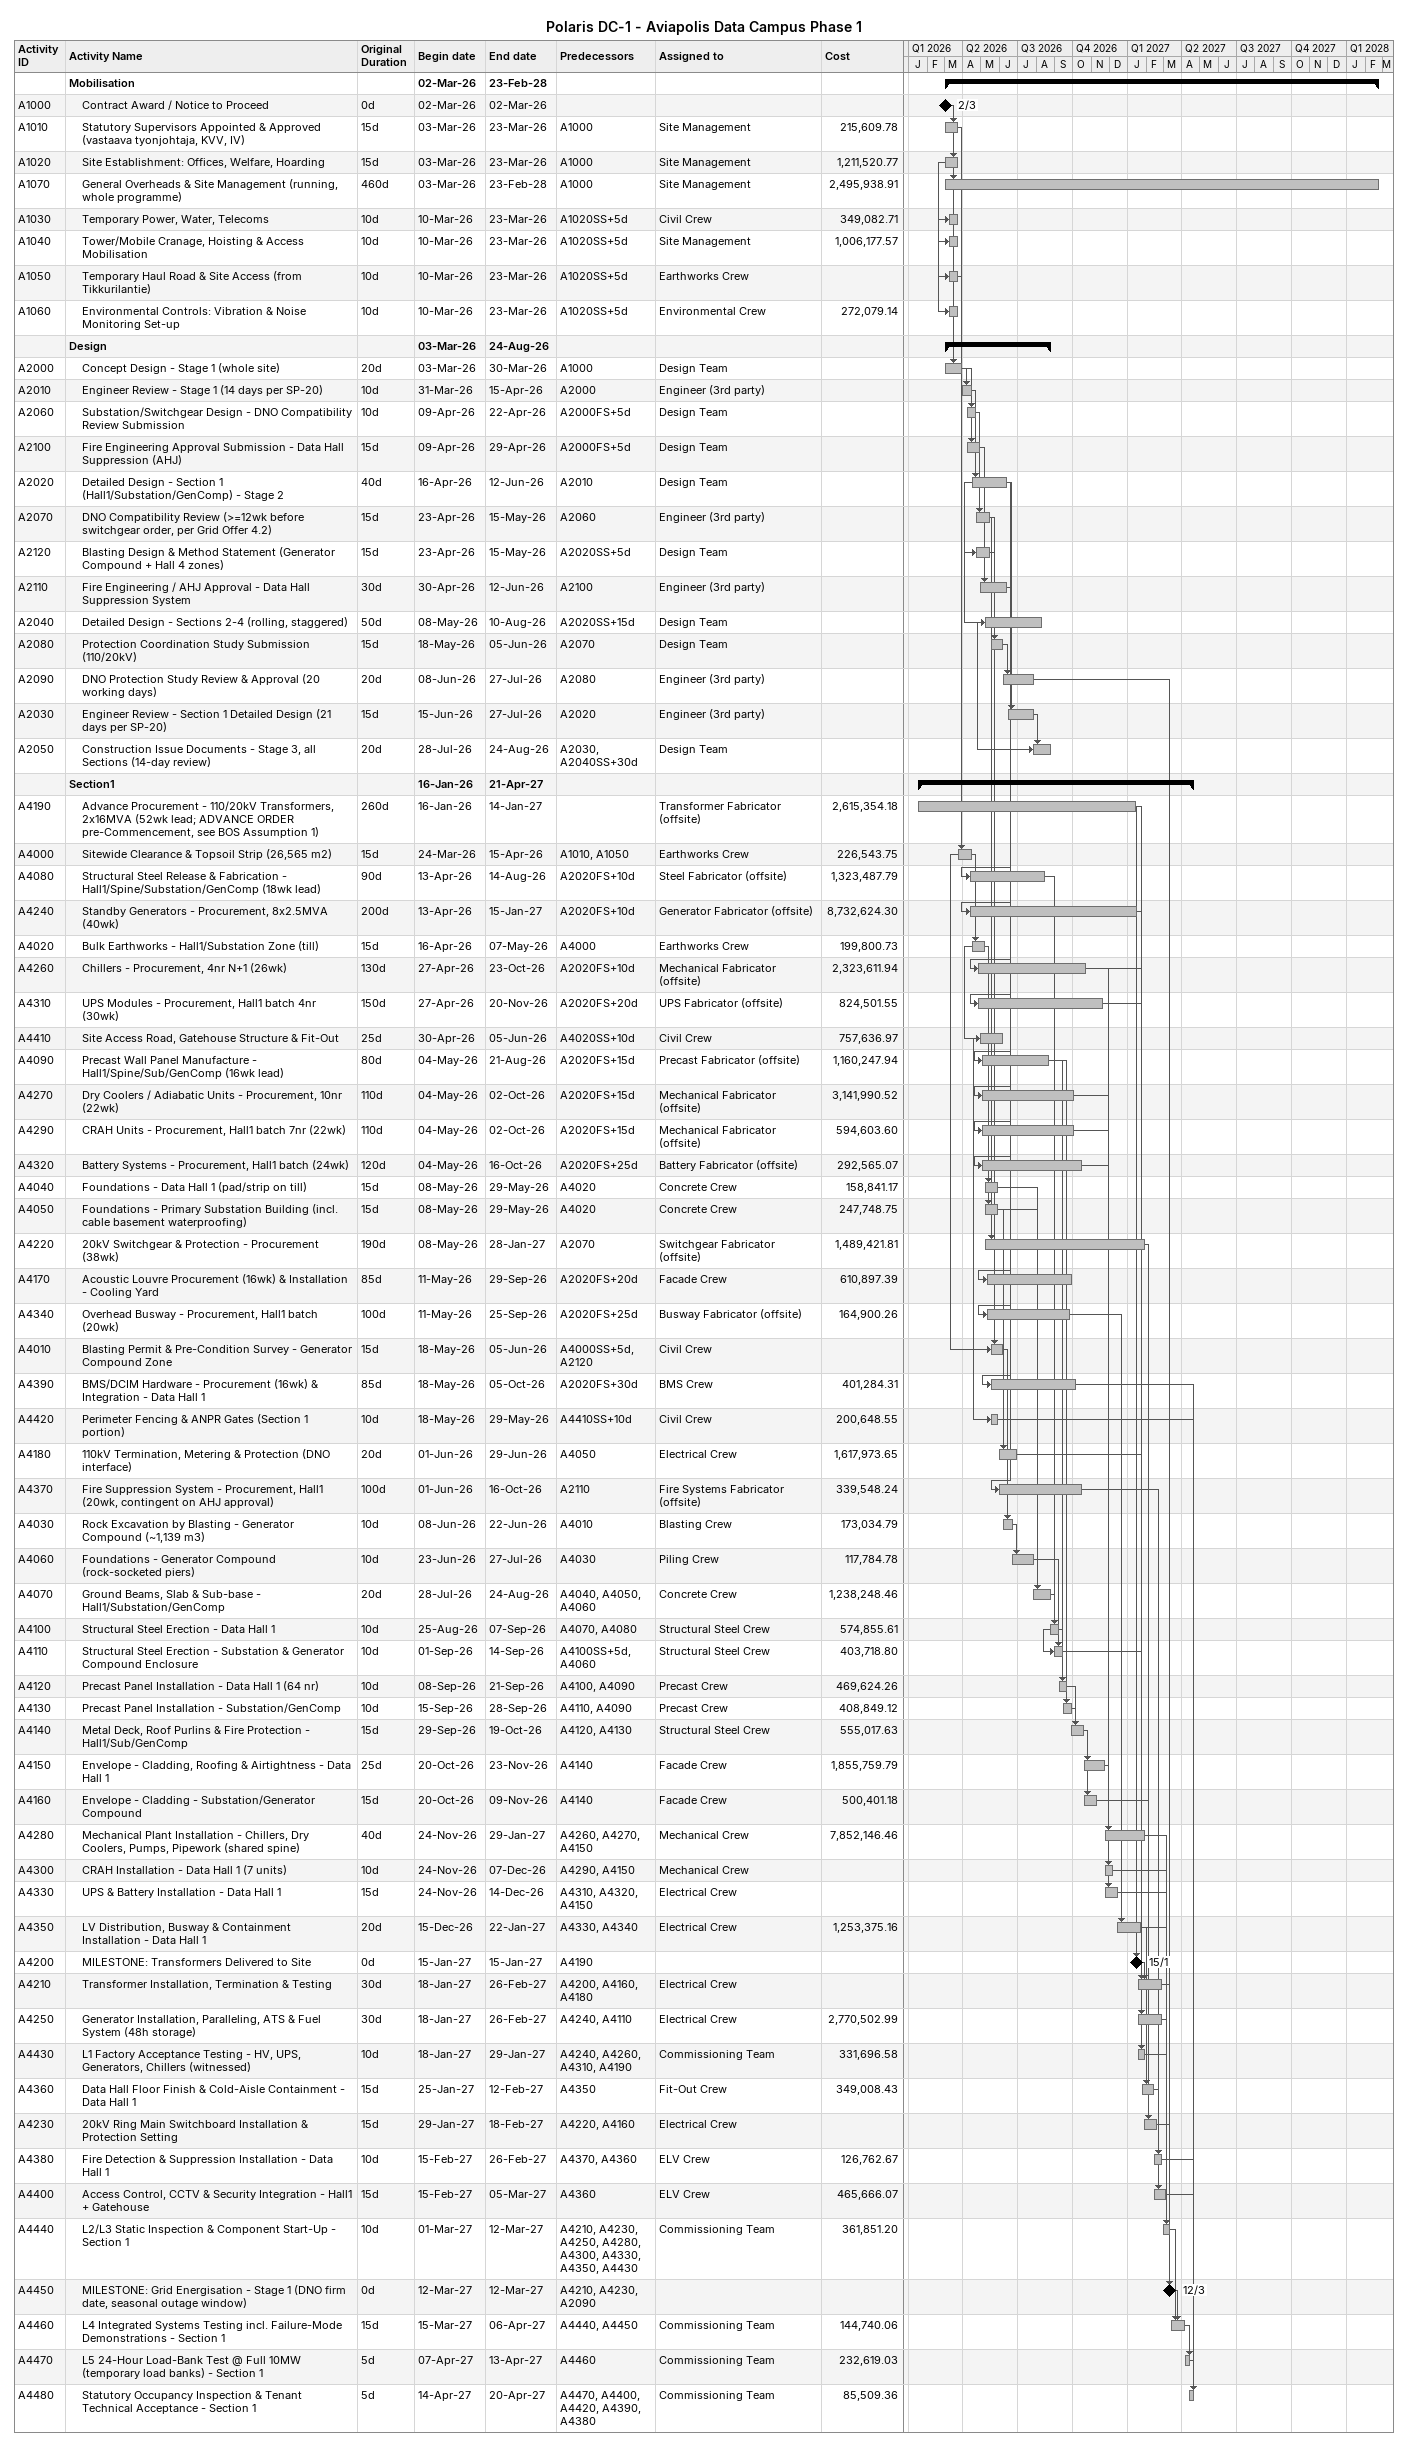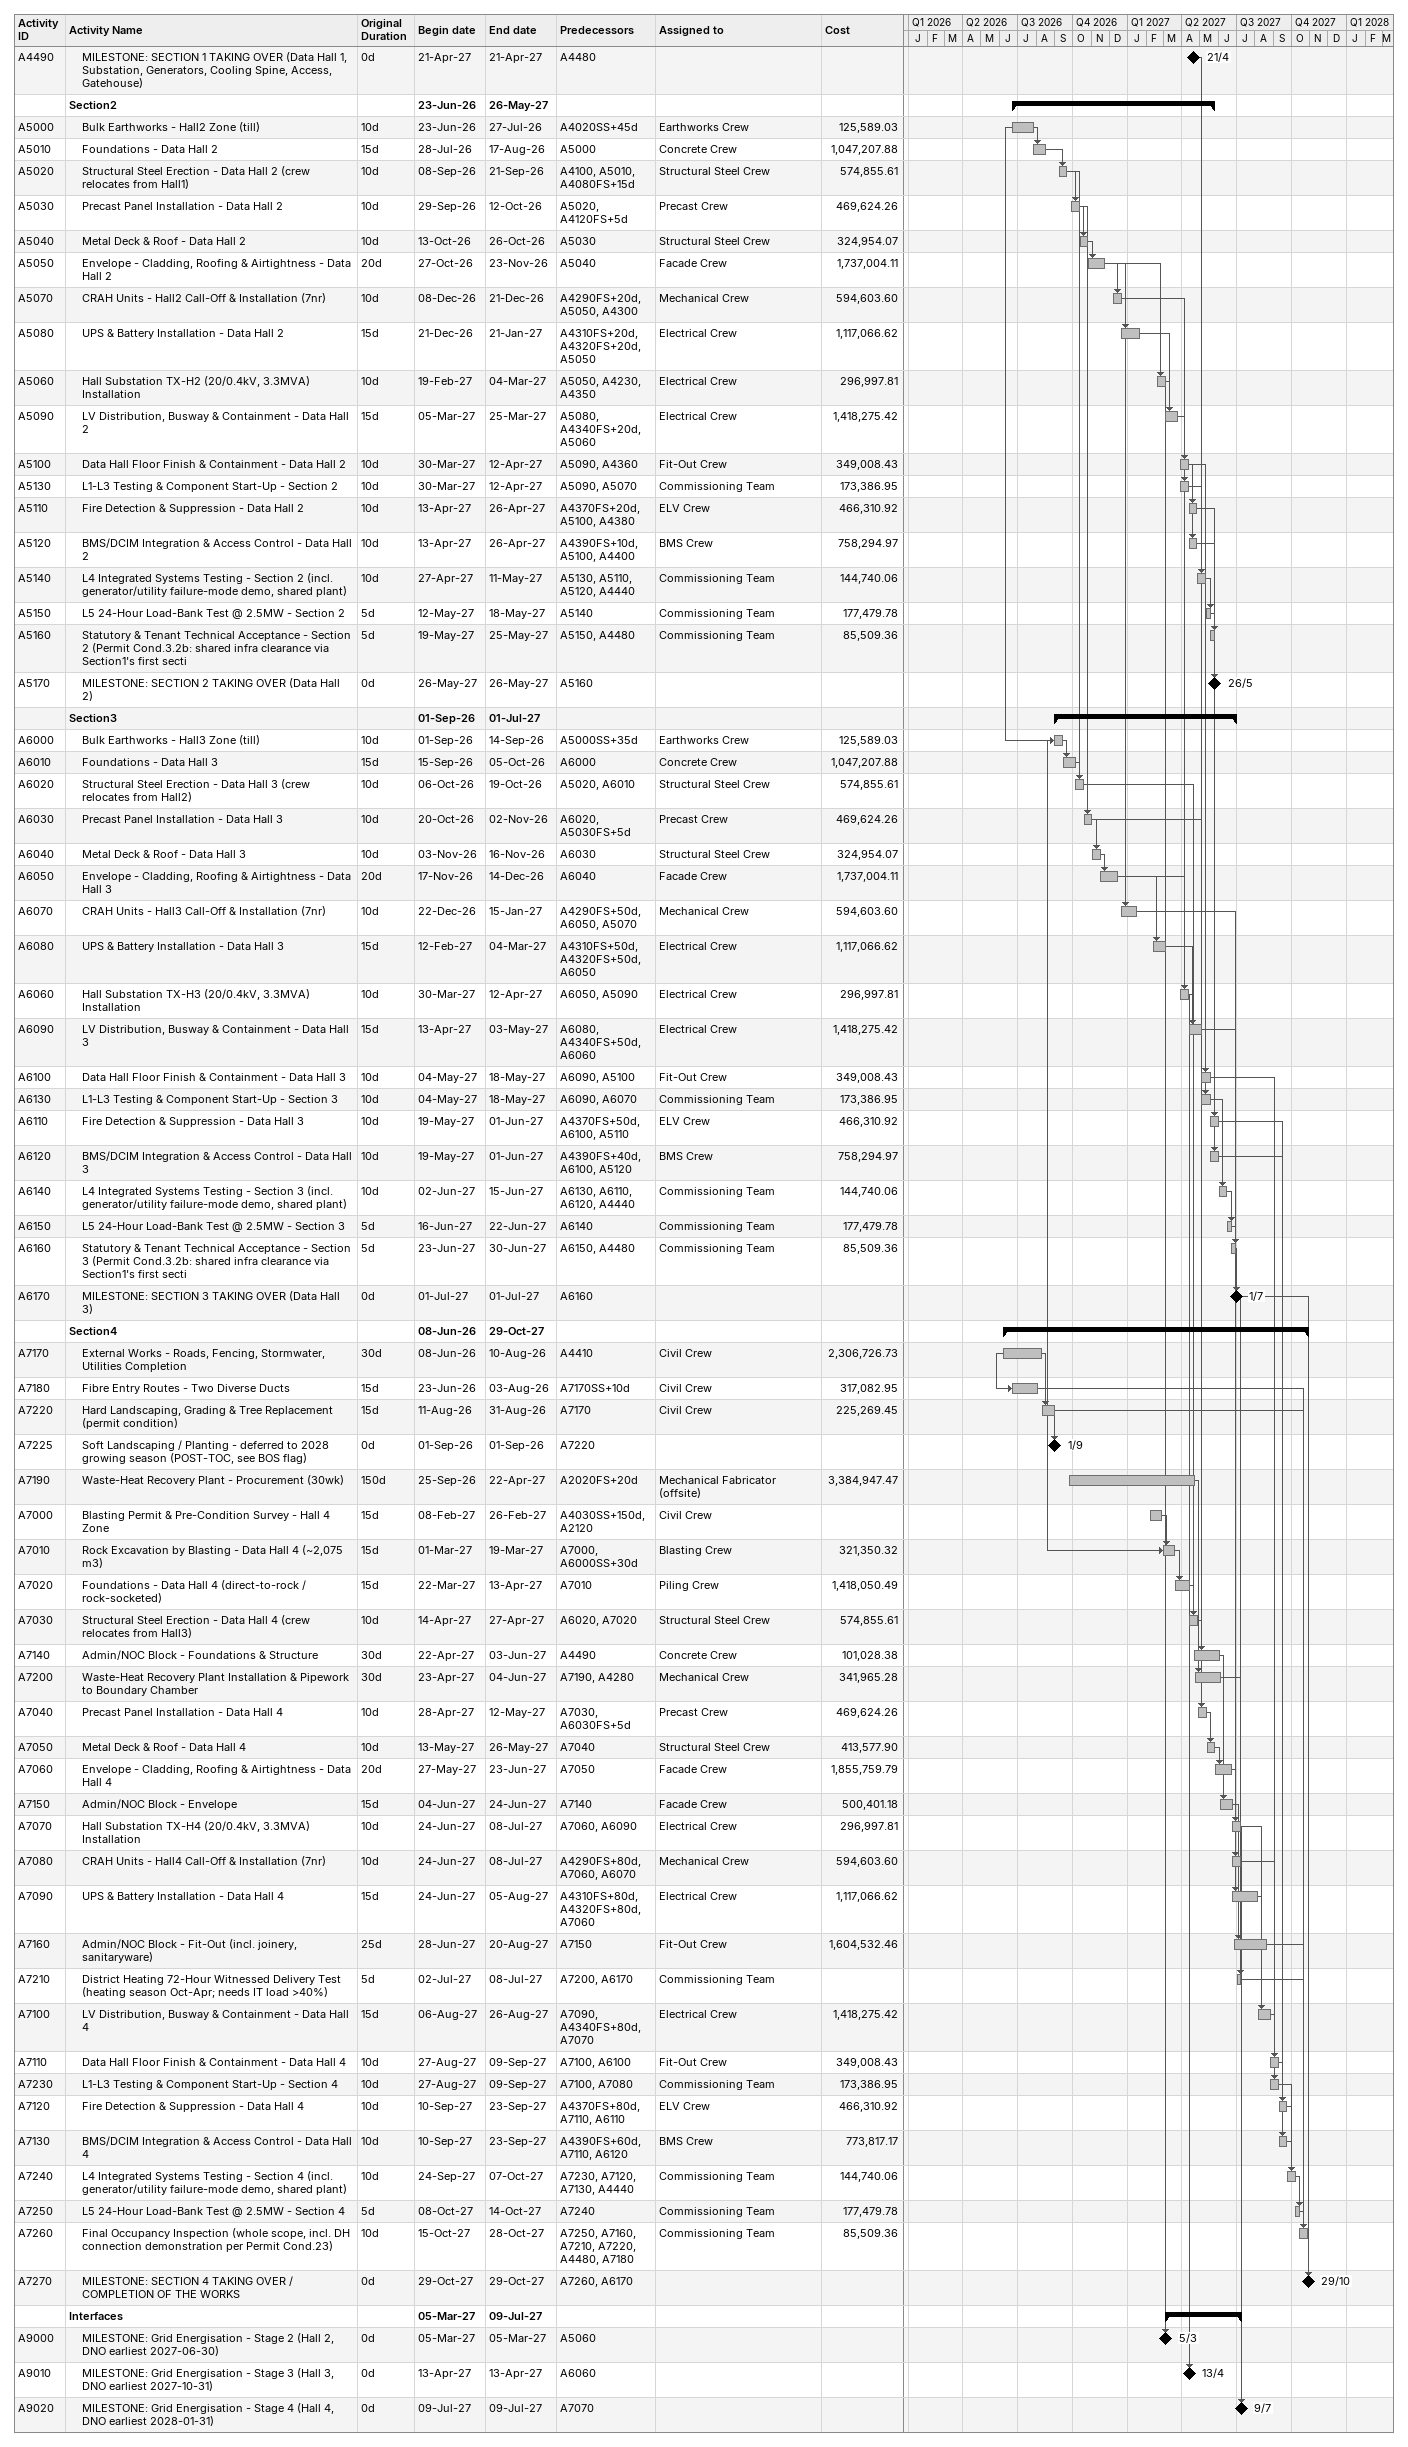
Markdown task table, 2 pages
Polaris DC-1 - Aviapolis Data Campus Phase 1

| ID | Level | Task | Original duration | Start | Finish | Predecessors | Resources | Cost |
|---|---|---|---|---|---|---|---|---|
|  | 1 | **Mobilisation** |  | 2026-03-02 | 2028-02-23 |  |  |  |
| A1000 | 2 | Contract Award / Notice to Proceed | 0d | 2026-03-02 | 2026-03-02 |  |  |  |
| A1010 | 2 | Statutory Supervisors Appointed & Approved (vastaava tyonjohtaja, KVV, IV) | 15d | 2026-03-03 | 2026-03-23 | A1000 | Site Management | 215609.78 |
| A1020 | 2 | Site Establishment: Offices, Welfare, Hoarding | 15d | 2026-03-03 | 2026-03-23 | A1000 | Site Management | 1211520.77 |
| A1070 | 2 | General Overheads & Site Management (running, whole programme) | 460d | 2026-03-03 | 2028-02-23 | A1000 | Site Management | 2495938.91 |
| A1030 | 2 | Temporary Power, Water, Telecoms | 10d | 2026-03-10 | 2026-03-23 | A1020SS+5d | Civil Crew | 349082.71 |
| A1040 | 2 | Tower/Mobile Cranage, Hoisting & Access Mobilisation | 10d | 2026-03-10 | 2026-03-23 | A1020SS+5d | Site Management | 1006177.57 |
| A1050 | 2 | Temporary Haul Road & Site Access (from Tikkurilantie) | 10d | 2026-03-10 | 2026-03-23 | A1020SS+5d | Earthworks Crew |  |
| A1060 | 2 | Environmental Controls: Vibration & Noise Monitoring Set-up | 10d | 2026-03-10 | 2026-03-23 | A1020SS+5d | Environmental Crew | 272079.14 |
|  | 1 | **Design** |  | 2026-03-03 | 2026-08-24 |  |  |  |
| A2000 | 2 | Concept Design - Stage 1 (whole site) | 20d | 2026-03-03 | 2026-03-30 | A1000 | Design Team |  |
| A2010 | 2 | Engineer Review - Stage 1 (14 days per SP-20) | 10d | 2026-03-31 | 2026-04-15 | A2000 | Engineer (3rd party) |  |
| A2060 | 2 | Substation/Switchgear Design - DNO Compatibility Review Submission | 10d | 2026-04-09 | 2026-04-22 | A2000FS+5d | Design Team |  |
| A2100 | 2 | Fire Engineering Approval Submission - Data Hall Suppression (AHJ) | 15d | 2026-04-09 | 2026-04-29 | A2000FS+5d | Design Team |  |
| A2020 | 2 | Detailed Design - Section 1 (Hall1/Substation/GenComp) - Stage 2 | 40d | 2026-04-16 | 2026-06-12 | A2010 | Design Team |  |
| A2070 | 2 | DNO Compatibility Review (>=12wk before switchgear order, per Grid Offer 4.2) | 15d | 2026-04-23 | 2026-05-15 | A2060 | Engineer (3rd party) |  |
| A2120 | 2 | Blasting Design & Method Statement (Generator Compound + Hall 4 zones) | 15d | 2026-04-23 | 2026-05-15 | A2020SS+5d | Design Team |  |
| A2110 | 2 | Fire Engineering / AHJ Approval - Data Hall Suppression System | 30d | 2026-04-30 | 2026-06-12 | A2100 | Engineer (3rd party) |  |
| A2040 | 2 | Detailed Design - Sections 2-4 (rolling, staggered) | 50d | 2026-05-08 | 2026-08-10 | A2020SS+15d | Design Team |  |
| A2080 | 2 | Protection Coordination Study Submission (110/20kV) | 15d | 2026-05-18 | 2026-06-05 | A2070 | Design Team |  |
| A2090 | 2 | DNO Protection Study Review & Approval (20 working days) | 20d | 2026-06-08 | 2026-07-27 | A2080 | Engineer (3rd party) |  |
| A2030 | 2 | Engineer Review - Section 1 Detailed Design (21 days per SP-20) | 15d | 2026-06-15 | 2026-07-27 | A2020 | Engineer (3rd party) |  |
| A2050 | 2 | Construction Issue Documents - Stage 3, all Sections (14-day review) | 20d | 2026-07-28 | 2026-08-24 | A2030, A2040SS+30d | Design Team |  |
|  | 1 | **Section1** |  | 2026-01-16 | 2027-04-21 |  |  |  |
| A4190 | 2 | Advance Procurement - 110/20kV Transformers, 2x16MVA (52wk lead; ADVANCE ORDER pre-Commencement, see BOS Assumption 1) | 260d | 2026-01-16 | 2027-01-14 |  | Transformer Fabricator (offsite) | 2615354.18 |
| A4000 | 2 | Sitewide Clearance & Topsoil Strip (26,565 m2) | 15d | 2026-03-24 | 2026-04-15 | A1010, A1050 | Earthworks Crew | 226543.75 |
| A4080 | 2 | Structural Steel Release & Fabrication - Hall1/Spine/Substation/GenComp (18wk lead) | 90d | 2026-04-13 | 2026-08-14 | A2020FS+10d | Steel Fabricator (offsite) | 1323487.79 |
| A4240 | 2 | Standby Generators - Procurement, 8x2.5MVA (40wk) | 200d | 2026-04-13 | 2027-01-15 | A2020FS+10d | Generator Fabricator (offsite) | 8732624.30 |
| A4020 | 2 | Bulk Earthworks - Hall1/Substation Zone (till) | 15d | 2026-04-16 | 2026-05-07 | A4000 | Earthworks Crew | 199800.73 |
| A4260 | 2 | Chillers - Procurement, 4nr N+1 (26wk) | 130d | 2026-04-27 | 2026-10-23 | A2020FS+10d | Mechanical Fabricator (offsite) | 2323611.94 |
| A4310 | 2 | UPS Modules - Procurement, Hall1 batch 4nr (30wk) | 150d | 2026-04-27 | 2026-11-20 | A2020FS+20d | UPS Fabricator (offsite) | 824501.55 |
| A4410 | 2 | Site Access Road, Gatehouse Structure & Fit-Out | 25d | 2026-04-30 | 2026-06-05 | A4020SS+10d | Civil Crew | 757636.97 |
| A4090 | 2 | Precast Wall Panel Manufacture - Hall1/Spine/Sub/GenComp (16wk lead) | 80d | 2026-05-04 | 2026-08-21 | A2020FS+15d | Precast Fabricator (offsite) | 1160247.94 |
| A4270 | 2 | Dry Coolers / Adiabatic Units - Procurement, 10nr (22wk) | 110d | 2026-05-04 | 2026-10-02 | A2020FS+15d | Mechanical Fabricator (offsite) | 3141990.52 |
| A4290 | 2 | CRAH Units - Procurement, Hall1 batch 7nr (22wk) | 110d | 2026-05-04 | 2026-10-02 | A2020FS+15d | Mechanical Fabricator (offsite) | 594603.60 |
| A4320 | 2 | Battery Systems - Procurement, Hall1 batch (24wk) | 120d | 2026-05-04 | 2026-10-16 | A2020FS+25d | Battery Fabricator (offsite) | 292565.07 |
| A4040 | 2 | Foundations - Data Hall 1 (pad/strip on till) | 15d | 2026-05-08 | 2026-05-29 | A4020 | Concrete Crew | 158841.17 |
| A4050 | 2 | Foundations - Primary Substation Building (incl. cable basement waterproofing) | 15d | 2026-05-08 | 2026-05-29 | A4020 | Concrete Crew | 247748.75 |
| A4220 | 2 | 20kV Switchgear & Protection - Procurement (38wk) | 190d | 2026-05-08 | 2027-01-28 | A2070 | Switchgear Fabricator (offsite) | 1489421.81 |
| A4170 | 2 | Acoustic Louvre Procurement (16wk) & Installation - Cooling Yard | 85d | 2026-05-11 | 2026-09-29 | A2020FS+20d | Facade Crew | 610897.39 |
| A4340 | 2 | Overhead Busway - Procurement, Hall1 batch (20wk) | 100d | 2026-05-11 | 2026-09-25 | A2020FS+25d | Busway Fabricator (offsite) | 164900.26 |
| A4010 | 2 | Blasting Permit & Pre-Condition Survey - Generator Compound Zone | 15d | 2026-05-18 | 2026-06-05 | A4000SS+5d, A2120 | Civil Crew |  |
| A4390 | 2 | BMS/DCIM Hardware - Procurement (16wk) & Integration - Data Hall 1 | 85d | 2026-05-18 | 2026-10-05 | A2020FS+30d | BMS Crew | 401284.31 |
| A4420 | 2 | Perimeter Fencing & ANPR Gates (Section 1 portion) | 10d | 2026-05-18 | 2026-05-29 | A4410SS+10d | Civil Crew | 200648.55 |
| A4180 | 2 | 110kV Termination, Metering & Protection (DNO interface) | 20d | 2026-06-01 | 2026-06-29 | A4050 | Electrical Crew | 1617973.65 |
| A4370 | 2 | Fire Suppression System - Procurement, Hall1 (20wk, contingent on AHJ approval) | 100d | 2026-06-01 | 2026-10-16 | A2110 | Fire Systems Fabricator (offsite) | 339548.24 |
| A4030 | 2 | Rock Excavation by Blasting - Generator Compound (~1,139 m3) | 10d | 2026-06-08 | 2026-06-22 | A4010 | Blasting Crew | 173034.79 |
| A4060 | 2 | Foundations - Generator Compound (rock-socketed piers) | 10d | 2026-06-23 | 2026-07-27 | A4030 | Piling Crew | 117784.78 |
| A4070 | 2 | Ground Beams, Slab & Sub-base - Hall1/Substation/GenComp | 20d | 2026-07-28 | 2026-08-24 | A4040, A4050, A4060 | Concrete Crew | 1238248.46 |
| A4100 | 2 | Structural Steel Erection - Data Hall 1 | 10d | 2026-08-25 | 2026-09-07 | A4070, A4080 | Structural Steel Crew | 574855.61 |
| A4110 | 2 | Structural Steel Erection - Substation & Generator Compound Enclosure | 10d | 2026-09-01 | 2026-09-14 | A4100SS+5d, A4060 | Structural Steel Crew | 403718.80 |
| A4120 | 2 | Precast Panel Installation - Data Hall 1 (64 nr) | 10d | 2026-09-08 | 2026-09-21 | A4100, A4090 | Precast Crew | 469624.26 |
| A4130 | 2 | Precast Panel Installation - Substation/GenComp | 10d | 2026-09-15 | 2026-09-28 | A4110, A4090 | Precast Crew | 408849.12 |
| A4140 | 2 | Metal Deck, Roof Purlins & Fire Protection - Hall1/Sub/GenComp | 15d | 2026-09-29 | 2026-10-19 | A4120, A4130 | Structural Steel Crew | 555017.63 |
| A4150 | 2 | Envelope - Cladding, Roofing & Airtightness - Data Hall 1 | 25d | 2026-10-20 | 2026-11-23 | A4140 | Facade Crew | 1855759.79 |
| A4160 | 2 | Envelope - Cladding - Substation/Generator Compound | 15d | 2026-10-20 | 2026-11-09 | A4140 | Facade Crew | 500401.18 |
| A4280 | 2 | Mechanical Plant Installation - Chillers, Dry Coolers, Pumps, Pipework (shared spine) | 40d | 2026-11-24 | 2027-01-29 | A4260, A4270, A4150 | Mechanical Crew | 7852146.46 |
| A4300 | 2 | CRAH Installation - Data Hall 1 (7 units) | 10d | 2026-11-24 | 2026-12-07 | A4290, A4150 | Mechanical Crew |  |
| A4330 | 2 | UPS & Battery Installation - Data Hall 1 | 15d | 2026-11-24 | 2026-12-14 | A4310, A4320, A4150 | Electrical Crew |  |
| A4350 | 2 | LV Distribution, Busway & Containment Installation - Data Hall 1 | 20d | 2026-12-15 | 2027-01-22 | A4330, A4340 | Electrical Crew | 1253375.16 |
| A4200 | 2 | MILESTONE: Transformers Delivered to Site | 0d | 2027-01-15 | 2027-01-15 | A4190 |  |  |
| A4210 | 2 | Transformer Installation, Termination & Testing | 30d | 2027-01-18 | 2027-02-26 | A4200, A4160, A4180 | Electrical Crew |  |
| A4250 | 2 | Generator Installation, Paralleling, ATS & Fuel System (48h storage) | 30d | 2027-01-18 | 2027-02-26 | A4240, A4110 | Electrical Crew | 2770502.99 |
| A4430 | 2 | L1 Factory Acceptance Testing - HV, UPS, Generators, Chillers (witnessed) | 10d | 2027-01-18 | 2027-01-29 | A4240, A4260, A4310, A4190 | Commissioning Team | 331696.58 |
| A4360 | 2 | Data Hall Floor Finish & Cold-Aisle Containment - Data Hall 1 | 15d | 2027-01-25 | 2027-02-12 | A4350 | Fit-Out Crew | 349008.43 |
| A4230 | 2 | 20kV Ring Main Switchboard Installation & Protection Setting | 15d | 2027-01-29 | 2027-02-18 | A4220, A4160 | Electrical Crew |  |
| A4380 | 2 | Fire Detection & Suppression Installation - Data Hall 1 | 10d | 2027-02-15 | 2027-02-26 | A4370, A4360 | ELV Crew | 126762.67 |
| A4400 | 2 | Access Control, CCTV & Security Integration - Hall1 + Gatehouse | 15d | 2027-02-15 | 2027-03-05 | A4360 | ELV Crew | 465666.07 |
| A4440 | 2 | L2/L3 Static Inspection & Component Start-Up - Section 1 | 10d | 2027-03-01 | 2027-03-12 | A4210, A4230, A4250, A4280, A4300, A4330, A4350, A4430 | Commissioning Team | 361851.20 |
| A4450 | 2 | MILESTONE: Grid Energisation - Stage 1 (DNO firm date, seasonal outage window) | 0d | 2027-03-12 | 2027-03-12 | A4210, A4230, A2090 |  |  |
| A4460 | 2 | L4 Integrated Systems Testing incl. Failure-Mode Demonstrations - Section 1 | 15d | 2027-03-15 | 2027-04-06 | A4440, A4450 | Commissioning Team | 144740.06 |
| A4470 | 2 | L5 24-Hour Load-Bank Test @ Full 10MW (temporary load banks) - Section 1 | 5d | 2027-04-07 | 2027-04-13 | A4460 | Commissioning Team | 232619.03 |
| A4480 | 2 | Statutory Occupancy Inspection & Tenant Technical Acceptance - Section 1 | 5d | 2027-04-14 | 2027-04-20 | A4470, A4400, A4420, A4390, A4380 | Commissioning Team | 85509.36 |
| A4490 | 2 | MILESTONE: SECTION 1 TAKING OVER (Data Hall 1, Substation, Generators, Cooling Spine, Access, Gatehouse) | 0d | 2027-04-21 | 2027-04-21 | A4480 |  |  |
|  | 1 | **Section2** |  | 2026-06-23 | 2027-05-26 |  |  |  |
| A5000 | 2 | Bulk Earthworks - Hall2 Zone (till) | 10d | 2026-06-23 | 2026-07-27 | A4020SS+45d | Earthworks Crew | 125589.03 |
| A5010 | 2 | Foundations - Data Hall 2 | 15d | 2026-07-28 | 2026-08-17 | A5000 | Concrete Crew | 1047207.88 |
| A5020 | 2 | Structural Steel Erection - Data Hall 2 (crew relocates from Hall1) | 10d | 2026-09-08 | 2026-09-21 | A4100, A5010, A4080FS+15d | Structural Steel Crew | 574855.61 |
| A5030 | 2 | Precast Panel Installation - Data Hall 2 | 10d | 2026-09-29 | 2026-10-12 | A5020, A4120FS+5d | Precast Crew | 469624.26 |
| A5040 | 2 | Metal Deck & Roof - Data Hall 2 | 10d | 2026-10-13 | 2026-10-26 | A5030 | Structural Steel Crew | 324954.07 |
| A5050 | 2 | Envelope - Cladding, Roofing & Airtightness - Data Hall 2 | 20d | 2026-10-27 | 2026-11-23 | A5040 | Facade Crew | 1737004.11 |
| A5070 | 2 | CRAH Units - Hall2 Call-Off & Installation (7nr) | 10d | 2026-12-08 | 2026-12-21 | A4290FS+20d, A5050, A4300 | Mechanical Crew | 594603.60 |
| A5080 | 2 | UPS & Battery Installation - Data Hall 2 | 15d | 2026-12-21 | 2027-01-21 | A4310FS+20d, A4320FS+20d, A5050 | Electrical Crew | 1117066.62 |
| A5060 | 2 | Hall Substation TX-H2 (20/0.4kV, 3.3MVA) Installation | 10d | 2027-02-19 | 2027-03-04 | A5050, A4230, A4350 | Electrical Crew | 296997.81 |
| A5090 | 2 | LV Distribution, Busway & Containment - Data Hall 2 | 15d | 2027-03-05 | 2027-03-25 | A5080, A4340FS+20d, A5060 | Electrical Crew | 1418275.42 |
| A5100 | 2 | Data Hall Floor Finish & Containment - Data Hall 2 | 10d | 2027-03-30 | 2027-04-12 | A5090, A4360 | Fit-Out Crew | 349008.43 |
| A5130 | 2 | L1-L3 Testing & Component Start-Up - Section 2 | 10d | 2027-03-30 | 2027-04-12 | A5090, A5070 | Commissioning Team | 173386.95 |
| A5110 | 2 | Fire Detection & Suppression - Data Hall 2 | 10d | 2027-04-13 | 2027-04-26 | A4370FS+20d, A5100, A4380 | ELV Crew | 466310.92 |
| A5120 | 2 | BMS/DCIM Integration & Access Control - Data Hall 2 | 10d | 2027-04-13 | 2027-04-26 | A4390FS+10d, A5100, A4400 | BMS Crew | 758294.97 |
| A5140 | 2 | L4 Integrated Systems Testing - Section 2 (incl. generator/utility failure-mode demo, shared plant) | 10d | 2027-04-27 | 2027-05-11 | A5130, A5110, A5120, A4440 | Commissioning Team | 144740.06 |
| A5150 | 2 | L5 24-Hour Load-Bank Test @ 2.5MW - Section 2 | 5d | 2027-05-12 | 2027-05-18 | A5140 | Commissioning Team | 177479.78 |
| A5160 | 2 | Statutory & Tenant Technical Acceptance - Section 2 (Permit Cond.3.2b: shared infra clearance via Section1's first secti | 5d | 2027-05-19 | 2027-05-25 | A5150, A4480 | Commissioning Team | 85509.36 |
| A5170 | 2 | MILESTONE: SECTION 2 TAKING OVER (Data Hall 2) | 0d | 2027-05-26 | 2027-05-26 | A5160 |  |  |
|  | 1 | **Section3** |  | 2026-09-01 | 2027-07-01 |  |  |  |
| A6000 | 2 | Bulk Earthworks - Hall3 Zone (till) | 10d | 2026-09-01 | 2026-09-14 | A5000SS+35d | Earthworks Crew | 125589.03 |
| A6010 | 2 | Foundations - Data Hall 3 | 15d | 2026-09-15 | 2026-10-05 | A6000 | Concrete Crew | 1047207.88 |
| A6020 | 2 | Structural Steel Erection - Data Hall 3 (crew relocates from Hall2) | 10d | 2026-10-06 | 2026-10-19 | A5020, A6010 | Structural Steel Crew | 574855.61 |
| A6030 | 2 | Precast Panel Installation - Data Hall 3 | 10d | 2026-10-20 | 2026-11-02 | A6020, A5030FS+5d | Precast Crew | 469624.26 |
| A6040 | 2 | Metal Deck & Roof - Data Hall 3 | 10d | 2026-11-03 | 2026-11-16 | A6030 | Structural Steel Crew | 324954.07 |
| A6050 | 2 | Envelope - Cladding, Roofing & Airtightness - Data Hall 3 | 20d | 2026-11-17 | 2026-12-14 | A6040 | Facade Crew | 1737004.11 |
| A6070 | 2 | CRAH Units - Hall3 Call-Off & Installation (7nr) | 10d | 2026-12-22 | 2027-01-15 | A4290FS+50d, A6050, A5070 | Mechanical Crew | 594603.60 |
| A6080 | 2 | UPS & Battery Installation - Data Hall 3 | 15d | 2027-02-12 | 2027-03-04 | A4310FS+50d, A4320FS+50d, A6050 | Electrical Crew | 1117066.62 |
| A6060 | 2 | Hall Substation TX-H3 (20/0.4kV, 3.3MVA) Installation | 10d | 2027-03-30 | 2027-04-12 | A6050, A5090 | Electrical Crew | 296997.81 |
| A6090 | 2 | LV Distribution, Busway & Containment - Data Hall 3 | 15d | 2027-04-13 | 2027-05-03 | A6080, A4340FS+50d, A6060 | Electrical Crew | 1418275.42 |
| A6100 | 2 | Data Hall Floor Finish & Containment - Data Hall 3 | 10d | 2027-05-04 | 2027-05-18 | A6090, A5100 | Fit-Out Crew | 349008.43 |
| A6130 | 2 | L1-L3 Testing & Component Start-Up - Section 3 | 10d | 2027-05-04 | 2027-05-18 | A6090, A6070 | Commissioning Team | 173386.95 |
| A6110 | 2 | Fire Detection & Suppression - Data Hall 3 | 10d | 2027-05-19 | 2027-06-01 | A4370FS+50d, A6100, A5110 | ELV Crew | 466310.92 |
| A6120 | 2 | BMS/DCIM Integration & Access Control - Data Hall 3 | 10d | 2027-05-19 | 2027-06-01 | A4390FS+40d, A6100, A5120 | BMS Crew | 758294.97 |
| A6140 | 2 | L4 Integrated Systems Testing - Section 3 (incl. generator/utility failure-mode demo, shared plant) | 10d | 2027-06-02 | 2027-06-15 | A6130, A6110, A6120, A4440 | Commissioning Team | 144740.06 |
| A6150 | 2 | L5 24-Hour Load-Bank Test @ 2.5MW - Section 3 | 5d | 2027-06-16 | 2027-06-22 | A6140 | Commissioning Team | 177479.78 |
| A6160 | 2 | Statutory & Tenant Technical Acceptance - Section 3 (Permit Cond.3.2b: shared infra clearance via Section1's first secti | 5d | 2027-06-23 | 2027-06-30 | A6150, A4480 | Commissioning Team | 85509.36 |
| A6170 | 2 | MILESTONE: SECTION 3 TAKING OVER (Data Hall 3) | 0d | 2027-07-01 | 2027-07-01 | A6160 |  |  |
|  | 1 | **Section4** |  | 2026-06-08 | 2027-10-29 |  |  |  |
| A7170 | 2 | External Works - Roads, Fencing, Stormwater, Utilities Completion | 30d | 2026-06-08 | 2026-08-10 | A4410 | Civil Crew | 2306726.73 |
| A7180 | 2 | Fibre Entry Routes - Two Diverse Ducts | 15d | 2026-06-23 | 2026-08-03 | A7170SS+10d | Civil Crew | 317082.95 |
| A7220 | 2 | Hard Landscaping, Grading & Tree Replacement (permit condition) | 15d | 2026-08-11 | 2026-08-31 | A7170 | Civil Crew | 225269.45 |
| A7225 | 2 | Soft Landscaping / Planting - deferred to 2028 growing season (POST-TOC, see BOS flag) | 0d | 2026-09-01 | 2026-09-01 | A7220 |  |  |
| A7190 | 2 | Waste-Heat Recovery Plant - Procurement (30wk) | 150d | 2026-09-25 | 2027-04-22 | A2020FS+20d | Mechanical Fabricator (offsite) | 3384947.47 |
| A7000 | 2 | Blasting Permit & Pre-Condition Survey - Hall 4 Zone | 15d | 2027-02-08 | 2027-02-26 | A4030SS+150d, A2120 | Civil Crew |  |
| A7010 | 2 | Rock Excavation by Blasting - Data Hall 4 (~2,075 m3) | 15d | 2027-03-01 | 2027-03-19 | A7000, A6000SS+30d | Blasting Crew | 321350.32 |
| A7020 | 2 | Foundations - Data Hall 4 (direct-to-rock / rock-socketed) | 15d | 2027-03-22 | 2027-04-13 | A7010 | Piling Crew | 1418050.49 |
| A7030 | 2 | Structural Steel Erection - Data Hall 4 (crew relocates from Hall3) | 10d | 2027-04-14 | 2027-04-27 | A6020, A7020 | Structural Steel Crew | 574855.61 |
| A7140 | 2 | Admin/NOC Block - Foundations & Structure | 30d | 2027-04-22 | 2027-06-03 | A4490 | Concrete Crew | 101028.38 |
| A7200 | 2 | Waste-Heat Recovery Plant Installation & Pipework to Boundary Chamber | 30d | 2027-04-23 | 2027-06-04 | A7190, A4280 | Mechanical Crew | 341965.28 |
| A7040 | 2 | Precast Panel Installation - Data Hall 4 | 10d | 2027-04-28 | 2027-05-12 | A7030, A6030FS+5d | Precast Crew | 469624.26 |
| A7050 | 2 | Metal Deck & Roof - Data Hall 4 | 10d | 2027-05-13 | 2027-05-26 | A7040 | Structural Steel Crew | 413577.90 |
| A7060 | 2 | Envelope - Cladding, Roofing & Airtightness - Data Hall 4 | 20d | 2027-05-27 | 2027-06-23 | A7050 | Facade Crew | 1855759.79 |
| A7150 | 2 | Admin/NOC Block - Envelope | 15d | 2027-06-04 | 2027-06-24 | A7140 | Facade Crew | 500401.18 |
| A7070 | 2 | Hall Substation TX-H4 (20/0.4kV, 3.3MVA) Installation | 10d | 2027-06-24 | 2027-07-08 | A7060, A6090 | Electrical Crew | 296997.81 |
| A7080 | 2 | CRAH Units - Hall4 Call-Off & Installation (7nr) | 10d | 2027-06-24 | 2027-07-08 | A4290FS+80d, A7060, A6070 | Mechanical Crew | 594603.60 |
| A7090 | 2 | UPS & Battery Installation - Data Hall 4 | 15d | 2027-06-24 | 2027-08-05 | A4310FS+80d, A4320FS+80d, A7060 | Electrical Crew | 1117066.62 |
| A7160 | 2 | Admin/NOC Block - Fit-Out (incl. joinery, sanitaryware) | 25d | 2027-06-28 | 2027-08-20 | A7150 | Fit-Out Crew | 1604532.46 |
| A7210 | 2 | District Heating 72-Hour Witnessed Delivery Test (heating season Oct-Apr; needs IT load >40%) | 5d | 2027-07-02 | 2027-07-08 | A7200, A6170 | Commissioning Team |  |
| A7100 | 2 | LV Distribution, Busway & Containment - Data Hall 4 | 15d | 2027-08-06 | 2027-08-26 | A7090, A4340FS+80d, A7070 | Electrical Crew | 1418275.42 |
| A7110 | 2 | Data Hall Floor Finish & Containment - Data Hall 4 | 10d | 2027-08-27 | 2027-09-09 | A7100, A6100 | Fit-Out Crew | 349008.43 |
| A7230 | 2 | L1-L3 Testing & Component Start-Up - Section 4 | 10d | 2027-08-27 | 2027-09-09 | A7100, A7080 | Commissioning Team | 173386.95 |
| A7120 | 2 | Fire Detection & Suppression - Data Hall 4 | 10d | 2027-09-10 | 2027-09-23 | A4370FS+80d, A7110, A6110 | ELV Crew | 466310.92 |
| A7130 | 2 | BMS/DCIM Integration & Access Control - Data Hall 4 | 10d | 2027-09-10 | 2027-09-23 | A4390FS+60d, A7110, A6120 | BMS Crew | 773817.17 |
| A7240 | 2 | L4 Integrated Systems Testing - Section 4 (incl. generator/utility failure-mode demo, shared plant) | 10d | 2027-09-24 | 2027-10-07 | A7230, A7120, A7130, A4440 | Commissioning Team | 144740.06 |
| A7250 | 2 | L5 24-Hour Load-Bank Test @ 2.5MW - Section 4 | 5d | 2027-10-08 | 2027-10-14 | A7240 | Commissioning Team | 177479.78 |
| A7260 | 2 | Final Occupancy Inspection (whole scope, incl. DH connection demonstration per Permit Cond.23) | 10d | 2027-10-15 | 2027-10-28 | A7250, A7160, A7210, A7220, A4480, A7180 | Commissioning Team | 85509.36 |
| A7270 | 2 | MILESTONE: SECTION 4 TAKING OVER / COMPLETION OF THE WORKS | 0d | 2027-10-29 | 2027-10-29 | A7260, A6170 |  |  |
|  | 1 | **Interfaces** |  | 2027-03-05 | 2027-07-09 |  |  |  |
| A9000 | 2 | MILESTONE: Grid Energisation - Stage 2 (Hall 2, DNO earliest 2027-06-30) | 0d | 2027-03-05 | 2027-03-05 | A5060 |  |  |
| A9010 | 2 | MILESTONE: Grid Energisation - Stage 3 (Hall 3, DNO earliest 2027-10-31) | 0d | 2027-04-13 | 2027-04-13 | A6060 |  |  |
| A9020 | 2 | MILESTONE: Grid Energisation - Stage 4 (Hall 4, DNO earliest 2028-01-31) | 0d | 2027-07-09 | 2027-07-09 | A7070 |  |  |
